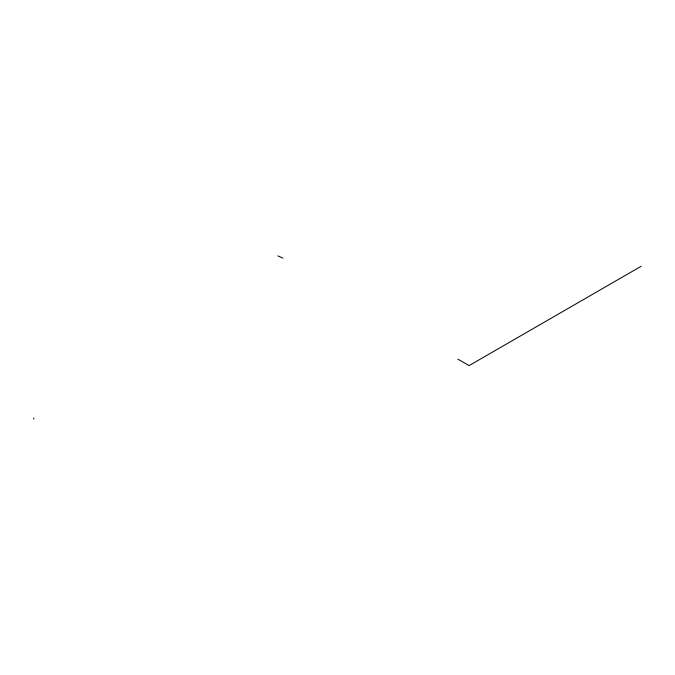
<?xml version="1.0" encoding="UTF-8"?>
<svg xmlns="http://www.w3.org/2000/svg" width="675" height="675" viewBox="0 0 675 675"><rect width="100%" height="100%" fill="white"/><g stroke="black" fill="none" stroke-linecap="round" stroke-linejoin="round"><path stroke-width="1.01" d="M641.25 266.22L469.108 365.605L457.912 359.134M277.898 255.884L282.935 258.12M33.75 417.977L33.75 419.116"/></g></svg>
